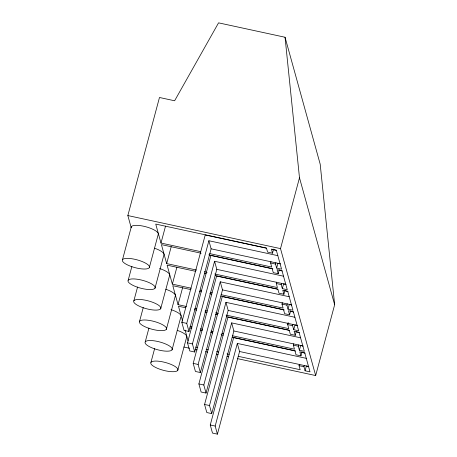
<?xml version="1.0" encoding="UTF-8"?>
<svg xmlns="http://www.w3.org/2000/svg" width="457" height="457" viewBox="0 0 457 457"><rect width="100%" height="100%" fill="white"/><g stroke="black" fill="none" stroke-linecap="round" stroke-linejoin="round"><path stroke-width="0.69" d="M149.296 267.688A14.036 4.033 15 0 0 131.199 258.651A14.036 4.033 15 0 0 127.189 264.774A14.036 4.033 15 0 0 149.296 267.688L158.151 234.63A14.036 4.033 15 0 0 145.297 226.621A14.036 4.033 15 0 0 131.21 227.717L127.84 215.561L159.476 97.495L174.62 100.774L218.56 22.85L285.042 37.246L320.197 164.189L334.65 304.722L315.667 375.557L237.589 358.654M122.493 259.725L131.353 226.666M128.183 280.261L131.873 266.482M133.872 300.797L137.563 287.025M139.556 321.334L143.247 307.561M200.686 251.653L160.99 243.055L165.531 226.112M154.98 288.224A14.036 4.033 15 0 0 136.889 279.187A14.036 4.033 15 0 0 132.878 285.317A14.036 4.033 15 0 0 154.98 288.224L163.84 255.166A14.036 4.033 15 0 0 154.483 248.197M145.246 341.87L148.936 328.097M196.624 270.081L166.674 263.592L171.215 246.649M160.67 308.766A14.036 4.033 15 0 0 142.573 299.723A14.036 4.033 15 0 0 138.562 305.853A14.036 4.033 15 0 0 160.67 308.766L169.53 275.708A14.036 4.033 15 0 0 159.602 268.545M150.936 362.407L154.626 348.634M191.169 288.201L172.363 284.134L176.905 267.185M166.359 329.303A14.036 4.033 15 0 0 148.262 320.26A14.036 4.033 15 0 0 144.252 326.389A14.036 4.033 15 0 0 166.359 329.303L175.214 296.245A14.036 4.033 15 0 0 165.862 289.27M186.41 306.476L178.053 304.67L182.594 287.721M172.049 349.839A14.036 4.033 15 0 0 153.952 340.796A14.036 4.033 15 0 0 149.942 346.926A14.036 4.033 15 0 0 172.049 349.839L180.903 316.781M277.833 255.663L208.883 240.736L211.123 248.819L188.981 331.462L184.057 330.4L181.817 322.311L205.227 234.944L266.511 248.214M188.981 331.462L186.742 323.379L208.883 240.736M177.733 370.376A14.036 4.033 15 0 0 159.642 361.338A14.036 4.033 15 0 0 155.631 367.462A14.036 4.033 15 0 0 177.733 370.376L186.593 337.317A14.036 4.033 15 0 0 177.236 330.348M283.517 276.199L214.573 261.273L216.812 269.356L194.671 352.004L189.746 350.936L187.501 342.847L210.911 255.48L272.898 268.905M194.671 352.004L192.431 343.915L214.573 261.273M289.207 296.736L220.263 281.809L222.502 289.892L200.355 372.541L195.43 371.472L193.191 363.384L216.601 276.017L277.89 289.287M200.355 372.541L198.115 364.452L220.263 281.809M294.896 317.272L225.947 302.345L228.192 310.429L206.044 393.077L201.12 392.009L198.881 383.926L222.291 296.559L284.271 309.977M206.044 393.077L203.805 384.988L225.947 302.345M300.586 337.809L231.636 322.882L233.875 330.971L211.734 413.614L206.81 412.545L204.57 404.462L227.98 317.095L289.264 330.365M211.734 413.614L209.495 405.525L231.636 322.882M306.27 358.345L237.326 343.418L239.565 351.507L217.418 434.15L212.494 433.082L210.254 424.999L233.664 337.632L295.65 351.05M217.418 434.15L215.178 426.061L237.326 343.418M160.99 243.055L155.734 224.079L266.465 248.06L267.585 252.098L272.509 253.167L273.594 249.122M209.74 253.612L271.721 267.037L270.601 262.992L270.967 261.621M272.509 253.167L271.389 249.122L276.314 250.19L281.575 269.167L276.645 268.099L275.525 264.055L275.891 262.706M315.667 375.557L280.512 248.614L299.489 177.779L285.042 37.246M276.645 268.099L277.913 263.381L280.375 263.912M208.78 254.875L272.155 268.596L273.275 272.64L278.199 273.703L279.284 269.659M214.733 274L277.41 287.573L276.291 283.529L276.656 282.158M278.199 273.703L277.079 269.659L282.003 270.727L287.259 289.704L282.335 288.635L281.215 284.597L281.575 283.243M282.335 288.635L283.603 283.917L286.065 284.448M215.161 275.56L277.845 289.132L278.964 293.177L283.888 294.239L284.974 290.195M221.114 294.685L283.1 308.109L281.98 304.065L282.346 302.7M283.888 294.239L282.769 290.201L287.693 291.263L292.948 310.24L288.024 309.172L286.905 305.133L287.264 303.779M288.024 309.172L289.287 304.453L291.749 304.985M220.851 296.096L283.529 309.669L284.648 313.713L289.578 314.776L290.658 310.731M226.106 315.073L288.784 328.646L287.664 324.601L288.218 322.551M289.578 314.776L288.453 310.737L293.383 311.8L298.638 330.777L293.714 329.714L292.589 325.67L292.954 324.321M293.714 329.714L294.976 324.99L297.438 325.521M226.541 316.632L289.218 330.205L290.338 334.25L295.262 335.318L296.347 331.268M232.493 335.764L294.474 349.182L293.354 345.138L293.72 343.773M295.262 335.318L294.142 331.274L299.067 332.336L304.322 351.313L299.398 350.251L298.278 346.206L298.638 344.858M299.398 350.251L300.666 345.526L303.128 346.058M232.225 337.169L294.908 350.742L296.027 354.786L300.952 355.854L302.037 351.804M238.177 356.3L300.163 369.719L299.044 365.674L299.409 364.309M300.952 355.854L299.832 351.81L304.756 352.878L310.012 371.855L305.087 370.787L303.968 366.743L304.328 365.394M305.087 370.787L306.35 366.063L308.812 366.594M127.84 215.561L280.512 248.614M272.778 249.573L276.622 250.447M211.123 248.819L280.072 263.746M270.601 262.992L275.525 264.055M201.12 253.212L161.418 244.621L166.674 263.592M216.812 269.356L285.762 284.288M276.291 283.529L281.215 284.597M204.285 271.738L207.067 272.343M195.665 271.338L167.108 265.157L172.363 284.134M204.713 273.297L206.107 273.6M284.157 290.646L288.001 291.52M222.502 289.892L291.446 304.825M281.98 304.065L286.905 305.133M200.223 290.161L201.617 290.463M210.666 292.423L212.059 292.726M190.906 289.612L172.797 285.694L178.053 304.67M199.263 291.423L201.348 291.874M209.706 293.685L211.797 294.137M228.192 310.429L297.136 325.361M287.664 324.601L292.589 325.67M194.768 308.286L196.853 308.738M205.21 310.549L207.301 311M215.658 312.811L218.446 313.416M185.451 307.738L178.481 306.23L182.611 321.14M194.499 309.697L196.59 310.149M204.947 311.96L207.038 312.411M215.396 314.222L217.486 314.673M233.875 330.971L302.825 345.898M293.354 345.138L298.278 346.206M181.817 322.311L186.742 323.379M190.009 326.561L192.094 327.018M200.452 328.823L202.542 329.28M210.9 331.085L212.991 331.536M222.045 333.501L223.439 333.799M189.741 327.972L191.831 328.423M200.189 330.234L202.28 330.685M210.637 332.496L212.728 332.947M221.085 334.758L223.17 335.209M301.22 352.256L305.065 353.135M239.565 351.507L308.509 366.434M299.044 365.674L303.968 366.743M187.501 342.847L192.431 343.915M195.693 347.097L197.784 347.554M206.141 349.359L208.232 349.816M216.589 351.622L218.68 352.079M227.038 353.884L229.123 354.341M183.914 347.029L189.489 348.24M195.065 349.445L197.161 349.896M205.524 351.707L207.615 352.164M216.681 354.124L218.075 354.426M227.135 356.391L228.529 356.689M193.191 363.384L198.115 364.452M198.881 383.926L203.805 384.988M204.57 404.462L209.495 405.525M210.254 424.999L215.178 426.061M279.861 270.413L282.312 270.984M291.235 311.485L293.685 312.057M296.924 332.022L299.375 332.593M299.489 177.779L334.65 304.722M185.108 330.154L188.113 340.996M170.975 309.618A14.036 4.033 15 0 1 181.046 315.73"/></g></svg>
